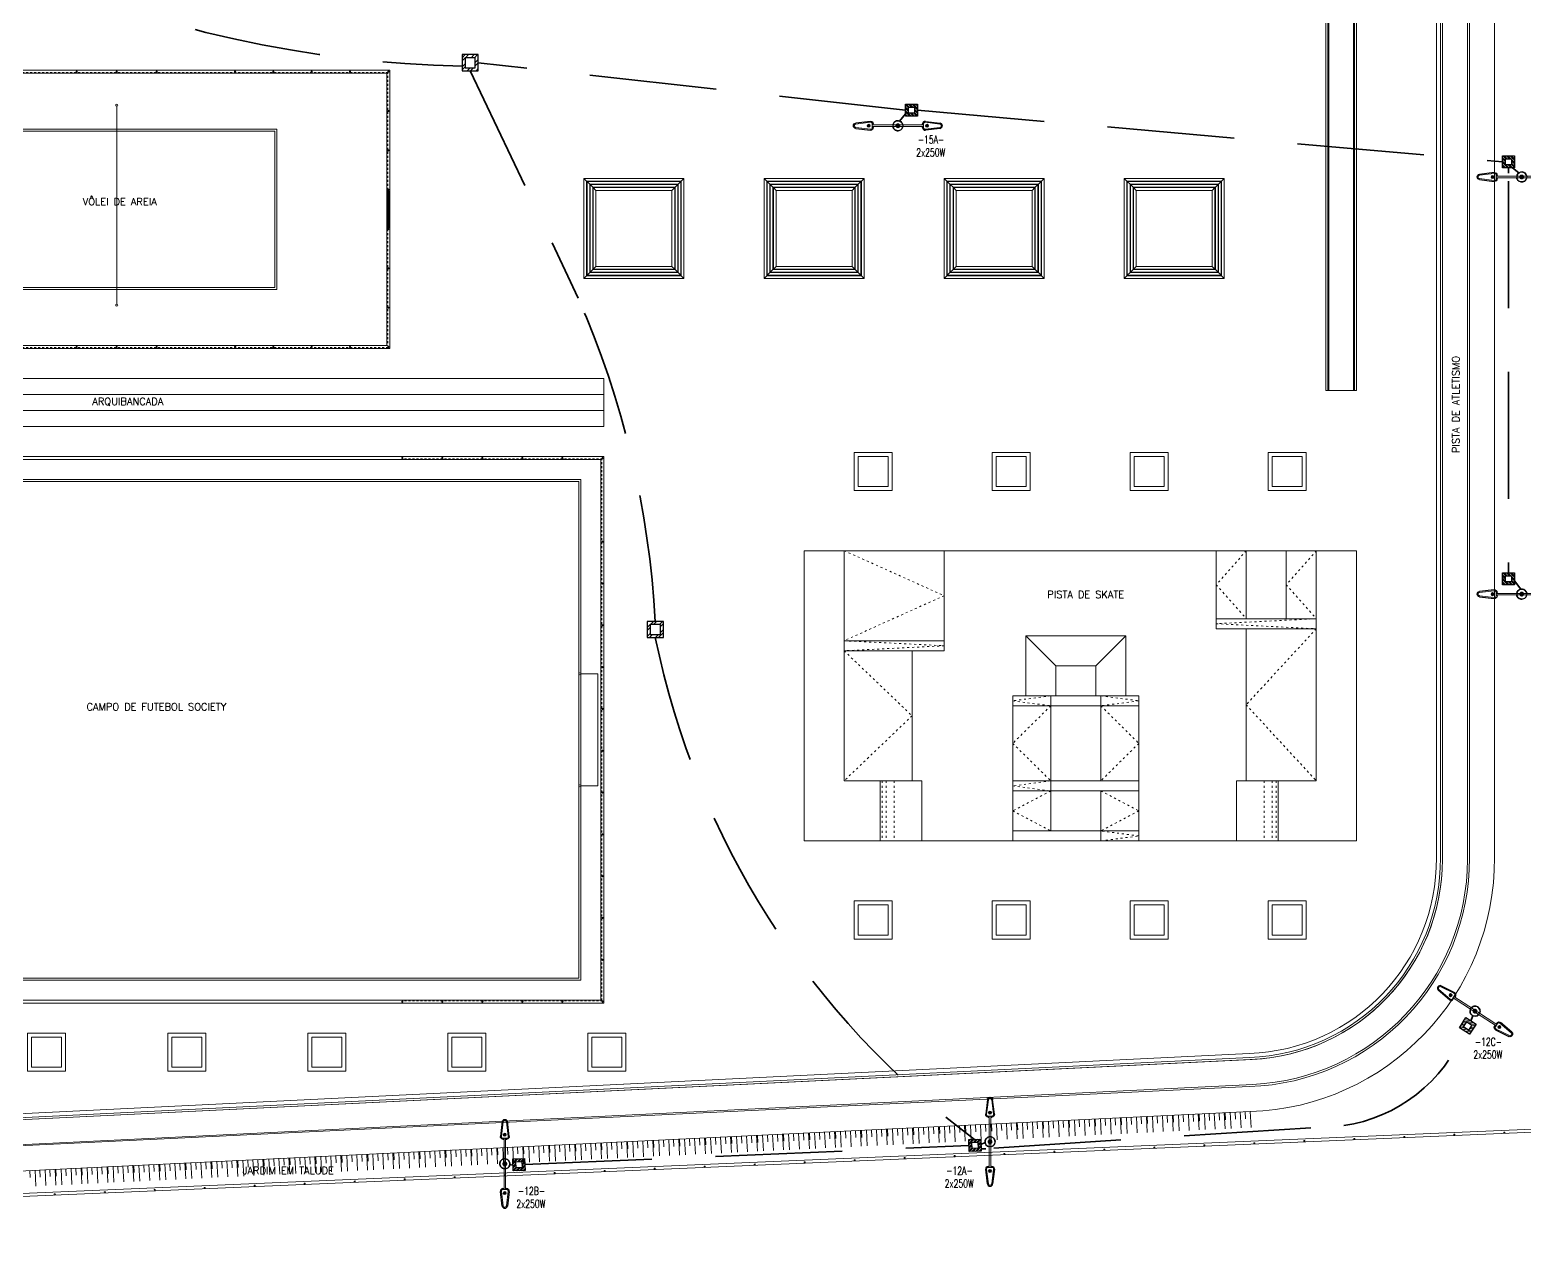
# Model space of a CAD drawing. Header units: millimetres. Extents: x 214 to 1190, y -192 to 1092.
# Drawn here: x 671.2 to 745.9, y 870.5 to 931.3 of the extents above; entities that cross this region are included whole.
import ezdxf
from ezdxf.enums import TextEntityAlignment as Align

# ---------------------------------------------------------------- set-up
doc = ezdxf.new("R2010")
doc.units = ezdxf.units.MM
for name, pattern in [('ACAD_ISO07W100', [3, 0, -3]), ('ARQ-MEPJ_BAS-PJ1-GERAL-R06$0$TT4', [0.1, 0.05, -0.05]), ('HIDDEN', [9.525, 6.35, -3.175])]:
    doc.linetypes.add(name, pattern=pattern)
for name, color, linetype, lineweight in [('I-ARQ', 8, 'Continuous', 0), ('I-CAIXAS', 3, 'Continuous', 30), ('I-ELET_PISO', 5, 'HIDDEN', 35), ('I-LUMINÁRIA_EXT', 4, 'Continuous', 25), ('I-NORMO_ARQ', 9, 'Continuous', 0), ('I-POSTES', 4, 'Continuous', 25), ('I-TEXTOS', 2, 'Continuous', 25)]:
    doc.layers.add(name, color=color, linetype=linetype, lineweight=lineweight)
doc.styles.add('COTA200', font='ROMANS.SHX')
doc.styles.add('ROMANS', font='ROMANS.SHX', dxfattribs={"height": 0.25})

# ---------------------------------------------------------------- blocks, each defined once
blk = doc.blocks.new('A$C2C1F21F5')
at = {"layer": 'I-ARQ'}
for p, q in [((15.074, 11.895), (15.224, 11.895)), ((15.674, -36.805), (15.674, 11.895)), ((16.474, -36.805), (16.474, 11.895))]:
    blk.add_line(p, q, dxfattribs=at)
for points in [[(16.074, -36.805), (14.874, -36.805), (14.874, 11.895), (16.074, 11.895)], [(16.074, -36.805), (17.274, -36.805), (17.274, 11.895), (16.074, 11.895)]]:
    blk.add_lwpolyline(points, dxfattribs=at)
blk = doc.blocks.new('A$C7A5F3391')
at = {"layer": 'I-ARQ', "ltscale": 10}
for p, q in [((0.135, 4.865), (0, 5)), ((0.29, 4.71), (0.155, 4.845)), ((0.445, 4.555), (0.31, 4.69)), ((0.465, 4.535), (0.6, 4.4)), ((4.535, 4.535), (4.4, 4.4)), ((4.555, 4.555), (4.69, 4.69)), ((4.71, 4.71), (4.845, 4.845)), ((4.865, 4.865), (5, 5)), ((0.135, 0.135), (0, 0)), ((0.29, 0.29), (0.155, 0.155)), ((0.445, 0.445), (0.31, 0.31)), ((0.465, 0.465), (0.6, 0.6)), ((4.535, 0.465), (4.4, 0.6)), ((4.555, 0.445), (4.69, 0.31)), ((4.71, 0.29), (4.845, 0.155)), ((4.865, 0.135), (5, 0))]:
    blk.add_line(p, q, dxfattribs=at)
for points in [[(0, 4.865), (0, 5), (5, 5), (5, 0), (4.865, 0)], [(5, 0.135), (5, 0), (0, 0), (0, 5), (0.135, 5)], [(0, 4.71), (0, 4.845)], [(0, 4.555), (0, 4.69)], [(0.135, 4.865), (0.135, 0.135), (4.865, 0.135)], [(4.865, 0.135), (4.865, 4.865), (0.135, 4.865)], [(0.155, 4.845), (4.845, 4.845), (4.845, 0.155), (0.155, 0.155), (0.155, 4.845)], [(0.29, 4.71), (0.29, 0.29), (4.71, 0.29)], [(0.29, 4.575), (0.29, 4.71), (4.71, 4.71), (4.71, 0.465)], [(4.71, 0.29), (4.71, 4.71), (0.29, 4.71)], [(4.535, 0.29), (0.29, 0.29), (0.29, 4.535)], [(4.535, 0.465), (0.465, 0.465), (0.465, 4.535)], [(4.535, 0), (4.4, 0)]]:
    blk.add_lwpolyline(points, dxfattribs=at)
for points in [[(4.69, 0.31), (0.31, 0.31), (0.31, 4.69), (4.69, 4.69), (4.69, 0.31)], [(4.555, 0.445), (4.555, 4.555), (0.445, 4.555), (0.445, 0.445), (4.555, 0.445)], [(0.465, 4.535), (0.465, 0.465), (4.535, 0.465), (4.535, 4.535)], [(4.4, 0.6), (4.4, 4.4), (0.6, 4.4), (0.6, 0.6), (4.4, 0.6)]]:
    blk.add_lwpolyline(points, close=True, dxfattribs=at)
blk = doc.blocks.new('A$C72AE6952')
at = {"layer": 'I-ARQ'}
for p, q in [((48.7, 27.3), (0, 27.3)), ((0, 27.3), (0, 0)), ((48.55, 27.15), (0.15, 27.15)), ((0.15, 27.15), (0.15, 0.15)), ((48.55, 27.15), (48.55, 0.15)), ((48.7, 27.3), (48.7, 0)), ((0.15, 0.65), (0.15, 26.65)), ((0.3, 10.85), (0.3, 16.45)), ((0.3, 16.45), (1.15, 16.45)), ((47.324, 16.45), (46.15, 16.45)), ((47.324, 10.85), (47.324, 16.45)), ((47.324, 10.85), (47.324, 16.45)), ((0.3, 10.85), (1.15, 10.85)), ((47.324, 10.85), (46.15, 10.85)), ((48.7, 0), (0, 0)), ((48.55, 0.15), (0.15, 0.15))]:
    blk.add_line(p, q, dxfattribs=at)
at = {"layer": 'I-ARQ', "linetype": 'ARQ-MEPJ_BAS-PJ1-GERAL-R06$0$TT4'}
for p, q in [((0.075, 27.194), (10.075, 27.194)), ((0.106, 27.225), (0.106, 0.075)), ((48.625, 27.194), (37.225, 27.194)), ((48.594, 27.225), (48.594, 0.075)), ((0.075, 0.106), (10.075, 0.106)), ((48.625, 0.106), (37.225, 0.106))]:
    blk.add_line(p, q, dxfattribs=at)
at = {"layer": 'I-ARQ'}
for points in [[(46.15, 1.15), (46.15, 26.15), (1.15, 26.15), (1.15, 1.15)], [(46.05, 1.25), (46.05, 26.05), (1.25, 26.05), (1.25, 1.25)]]:
    blk.add_lwpolyline(points, close=True, dxfattribs=at)
for centre, radius in [((0.075, 27.225), 0.0312), ((0.075, 27.225), 0.0312), ((2.075, 27.225), 0.0312), ((4.075, 27.225), 0.0312), ((6.075, 27.225), 0.0312), ((8.075, 27.225), 0.0312), ((10.075, 27.225), 0.0312), ((37.225, 27.225), 0.0312), ((39.225, 27.225), 0.0312), ((41.225, 27.225), 0.0312), ((43.225, 27.225), 0.0312), ((45.225, 27.225), 0.0312), ((48.625, 27.225), 0.0312), ((48.625, 25.31), 0.0312), ((48.625, 23.395), 0.0312), ((0.075, 23.048), 0.0312), ((0.075, 20.96), 0.0312), ((48.625, 21.48), 0.0312), ((48.625, 19.565), 0.0312), ((0.075, 18.871), 0.0312), ((0.075, 16.783), 0.0312), ((1.2, 16.45), 0.05), ((46.1, 16.45), 0.05), ((48.625, 15.65), 0.0312), ((0.075, 14.694), 0.0312), ((48.625, 13.65), 0.0312), ((0.075, 12.606), 0.0312), ((48.625, 11.65), 0.0312), ((0.075, 10.517), 0.0312), ((1.2, 10.85), 0.05), ((46.1, 10.85), 0.05), ((0.075, 8.429), 0.0312), ((48.625, 7.735), 0.0312), ((0.075, 6.34), 0.0312), ((48.625, 5.82), 0.0312), ((0.075, 4.252), 0.0312), ((48.625, 3.905), 0.0312), ((0.075, 2.163), 0.0312), ((48.625, 1.99), 0.0312), ((0.075, 0.075), 0.0312), ((2.075, 0.075), 0.0312), ((4.075, 0.075), 0.0312), ((6.075, 0.075), 0.0312), ((8.075, 0.075), 0.0312), ((10.075, 0.075), 0.0312), ((37.225, 0.075), 0.0312), ((39.225, 0.075), 0.0312), ((41.225, 0.075), 0.0312), ((43.225, 0.075), 0.0312), ((48.225, 0.075), 0.0312), ((48.625, 0.075), 0.0312)]:
    blk.add_circle(centre, radius, dxfattribs=at)
blk = doc.blocks.new('A$C41BB26E9')
at = {"layer": 'I-ARQ'}
for p, q in [((3.4, 25.6), (0, 25.6)), ((11.5, 25.6), (3.9, 25.6)), ((11.5, 23.7), (11.5, 25.6)), ((3.4, 24.1), (0, 24.1)), ((11.5, 23.7), (14.5, 23.7)), ((11.5, 21.61), (11.5, 23.7)), ((3.4, 22.1), (0, 22.1)), ((11.5, 22.09), (3.9, 22.09)), ((11.5, 21.61), (14.5, 21.61)), ((3.4, 20.6), (0, 20.6)), ((7.75, 16.73), (11.5, 16.73)), ((12, 16.73), (14, 16.73)), ((7.25, 16.08), (4.25, 16.08)), ((4.25, 11.08), (4.25, 16.08)), ((5.75, 14.58), (4.25, 16.08)), ((7.25, 14.58), (5.75, 14.58)), ((5.75, 12.58), (5.75, 14.58)), ((7.75, 14.83), (7.25, 14.83)), ((7.75, 14.83), (11.5, 14.83)), ((12, 14.83), (14.002, 14.83)), ((14.002, 14.83), (14.5, 14.83)), ((4.25, 11.08), (5.75, 12.58)), ((7.25, 12.58), (5.75, 12.58)), ((7.75, 12.33), (7.25, 12.33)), ((7.75, 12.33), (11.5, 12.33)), ((11.5, 12.33), (12, 12.33)), ((12, 12.33), (14, 12.33)), ((7.25, 11.08), (4.25, 11.08)), ((7.75, 10.43), (11.5, 10.43)), ((12, 10.43), (14, 10.43)), ((4.5, 7), (0, 7)), ((5, 5.4), (11.5, 5.4)), ((11.5, 5.88), (14.5, 5.88)), ((11.5, 3.8), (11.5, 5.88)), ((14.5, 3.8), (11.5, 3.8)), ((11.5, 2), (11.5, 3.8)), ((4.5, 2), (0, 2)), ((5, 2), (11.5, 2))]:
    blk.add_line(p, q, dxfattribs=at)
at = {"layer": 'I-ARQ', "linetype": 'ACAD_ISO07W100', "ltscale": 0.05}
for p, q in [((0, 25.6), (1.7, 24.1)), ((1.7, 24.1), (3.4, 25.6)), ((3.4, 25.6), (3.65, 20.6)), ((3.65, 20.6), (3.9, 25.6)), ((3.9, 25.6), (7.7, 22.09)), ((7.7, 22.09), (11.5, 25.6)), ((11.5, 23.6), (14.5, 23.6)), ((11.5, 23.4), (14.5, 23.4)), ((11.5, 23), (14.5, 23)), ((0, 22.1), (1.7, 20.6)), ((1.7, 20.6), (3.4, 22.1)), ((7.25, 14.83), (7.5, 16.73)), ((7.5, 16.73), (7.75, 14.83)), ((7.75, 14.83), (9.625, 16.73)), ((9.625, 16.73), (11.5, 14.83)), ((12, 14.83), (13, 16.73)), ((13, 16.73), (14, 14.83)), ((14.25, 16.73), (14, 14.83)), ((14.5, 14.83), (14.25, 16.73)), ((7.25, 12.33), (7.5, 10.43)), ((7.5, 10.43), (7.75, 12.33)), ((7.75, 12.33), (9.625, 10.43)), ((9.625, 10.43), (11.5, 12.33)), ((11.5, 12.33), (11.75, 10.43)), ((11.75, 10.43), (12, 12.33)), ((12, 12.33), (13, 10.43)), ((13, 10.43), (14, 12.33)), ((0, 2), (2.25, 7)), ((2.25, 7), (4.5, 2)), ((4.5, 2), (4.75, 7)), ((4.75, 7), (5, 2)), ((5, 2), (8.25, 5.4)), ((8.25, 5.4), (11.5, 2)), ((11.5, 4.5), (14.5, 4.5)), ((11.5, 4.1), (14.5, 4.1)), ((11.5, 3.9), (14.5, 3.9))]:
    blk.add_line(p, q, dxfattribs=at)
at = {"layer": 'I-ARQ'}
for points in [[(14.5, 23.7), (14.5, 27.6), (0, 27.6), (0, 25.6)], [(0, 25.6), (0, 2)], [(14.5, 16.73), (14.5, 23.7)], [(14.5, 3.8), (14.5, 10.43)], [(0, 2), (0, 0), (14.5, 0), (14.5, 3.8)]]:
    blk.add_lwpolyline(points, dxfattribs=at)
for points in [[(3.4, 25.6), (3.4, 20.6), (3.9, 20.6), (3.9, 25.6), (3.4, 25.6)], [(7.75, 10.43), (7.75, 16.73), (7.25, 16.73), (7.25, 10.43)], [(12, 16.73), (12, 10.43), (11.5, 10.43), (11.5, 16.73)], [(14.5, 16.73), (14.5, 10.43), (14, 10.43), (14, 16.73)], [(5, 7), (5, 2), (4.5, 2), (4.5, 7)]]:
    blk.add_lwpolyline(points, close=True, dxfattribs=at)
blk = doc.blocks.new('A$C345B1117')
at = {"layer": 'I-ARQ'}
for p, q in [((0.665, 0), (0.665, 40)), ((0.765, 0), (0.765, 40)), ((0.815, 0), (0.815, 40)), ((2.035, 0), (2.035, 40)), ((2.085, 0), (2.085, 40)), ((2.185, 0), (2.185, 40)), ((0.815, 38.15), (2.035, 38.15)), ((0.815, 29.15), (2.035, 29.15)), ((0.815, 27.15), (2.035, 27.15)), ((0.815, 27.05), (2.035, 27.05)), ((0.815, 26.85), (2.035, 26.85)), ((0.665, 0), (2.185, 0))]:
    blk.add_line(p, q, dxfattribs=at)
for points in [[(0, 48.05), (2.85, 48.05), (2.85, 40), (0, 40)], [(0.05, 48), (2.8, 48), (2.8, 40.05), (0.05, 40.05)]]:
    blk.add_lwpolyline(points, close=True, dxfattribs=at)
for points in [[(2.035, 38.05), (0.815, 38.05)], [(2.035, 29.05), (0.815, 29.05)], [(0.815, 28.85), (2.035, 28.85)]]:
    blk.add_lwpolyline(points, dxfattribs=at)
blk = doc.blocks.new('A$C153C7E87')
at = {"layer": 'I-ARQ'}
for p, q in [((0, 27.3), (0, 0)), ((13.9, 27.3), (0, 27.3)), ((13.75, 27.15), (0.15, 27.15)), ((0.15, 27.15), (0.15, 0.15)), ((6.045, 27.256), (6.919, 27.256)), ((6.045, 27.194), (6.919, 27.194)), ((6.981, 27.256), (7.855, 27.256)), ((6.981, 27.194), (7.855, 27.194)), ((13.75, 27.15), (13.75, 0.15)), ((13.9, 27.3), (13.9, 0)), ((2.209, 13.65), (12.109, 13.65)), ((13.9, 0), (0, 0)), ((13.75, 0.15), (0.15, 0.15)), ((6.045, 0.106), (6.919, 0.106)), ((6.045, 0.044), (6.919, 0.044)), ((6.981, 0.106), (7.855, 0.106)), ((6.981, 0.044), (7.855, 0.044))]:
    blk.add_line(p, q, dxfattribs=at)
at = {"layer": 'I-ARQ', "linetype": 'ARQ-MEPJ_BAS-PJ1-GERAL-R06$0$TT4'}
for p, q in [((0.044, 27.225), (0.044, 0.075)), ((5.968, 27.194), (0.075, 27.194)), ((6.076, 27.225), (6.888, 27.225)), ((7.013, 27.225), (7.824, 27.225)), ((13.825, 27.194), (7.958, 27.194)), ((13.794, 27.225), (13.794, 0.075)), ((5.968, 0.106), (0.075, 0.106)), ((6.076, 0.075), (6.888, 0.075)), ((7.013, 0.075), (7.824, 0.075)), ((13.825, 0.106), (7.958, 0.106))]:
    blk.add_line(p, q, dxfattribs=at)
at = {"layer": 'I-ARQ'}
blk.add_lwpolyline([(0.15, 27.15), (13.75, 27.15), (13.75, 0.15), (0.15, 0.15), (0.15, 27.15)], dxfattribs=at)
for points in [[(10.95, 5.65), (2.95, 5.65), (2.95, 21.65), (10.95, 21.65)], [(10.85, 5.75), (3.05, 5.75), (3.05, 21.55), (10.85, 21.55)]]:
    blk.add_lwpolyline(points, close=True, dxfattribs=at)
for centre, radius in [((0.075, 27.225), 0.0312), ((2.039, 27.225), 0.0312), ((4.004, 27.225), 0.0312), ((5.968, 27.225), 0.0312), ((6.045, 27.225), 0.0312), ((6.919, 27.225), 0.0312), ((6.981, 27.225), 0.0312), ((7.855, 27.225), 0.0312), ((7.932, 27.225), 0.0312), ((9.896, 27.225), 0.0312), ((11.861, 27.225), 0.0312), ((13.825, 27.225), 0.0312), ((0.075, 25.31), 0.0312), ((13.825, 25.31), 0.0312), ((0.075, 23.395), 0.0312), ((13.825, 23.395), 0.0312), ((0.075, 21.48), 0.0312), ((13.825, 21.48), 0.0312), ((0.075, 19.565), 0.0312), ((13.825, 19.565), 0.0312), ((0.075, 15.65), 0.0312), ((13.825, 15.65), 0.0312), ((0.075, 13.65), 0.0312), ((2.159, 13.65), 0.05), ((12.159, 13.65), 0.05), ((13.825, 13.65), 0.0312), ((0.075, 11.65), 0.0312), ((13.825, 11.65), 0.0312), ((0.075, 7.735), 0.0312), ((13.825, 7.735), 0.0312), ((0.075, 5.82), 0.0312), ((13.825, 5.82), 0.0312), ((0.075, 3.905), 0.0312), ((13.825, 3.905), 0.0312), ((0.075, 1.99), 0.0312), ((13.825, 1.99), 0.0312), ((0.075, 0.075), 0.0312), ((2.039, 0.075), 0.0312), ((4.004, 0.075), 0.0312), ((5.968, 0.075), 0.0312), ((6.045, 0.075), 0.0312), ((6.919, 0.075), 0.0312), ((6.981, 0.075), 0.0312), ((7.855, 0.075), 0.0312), ((7.932, 0.075), 0.0312), ((9.896, 0.075), 0.0312), ((11.861, 0.075), 0.0312), ((13.825, 0.075), 0.0312)]:
    blk.add_circle(centre, radius, dxfattribs=at)
blk = doc.blocks.new('CERCA')
at = {"layer": 'I-ARQ'}
blk.add_lwpolyline([(-0.025, 0), (0.025, 0), (0.025, -0.06), (-0.025, -0.06)], close=True, dxfattribs=at)
blk = doc.blocks.new('TALUDE 01')
at = {"layer": 'I-ARQ'}
for p, q in [((-1.257, -0.01), (-1.257, 0.792)), ((-0.757, -0.01), (-0.757, 0.792)), ((-0.257, -0.01), (-0.257, 0.792)), ((-1, 0), (-1, 0.351)), ((-0.5, 0), (-0.5, 0.351)), ((0, 0), (0, 0.351))]:
    blk.add_line(p, q, dxfattribs=at)
blk = doc.blocks.new('poste 1x400w')
at = {"layer": 'I-LUMINÁRIA_EXT', "linetype": 'Continuous', "lineweight": 0}
blk.add_hatch(color=9, dxfattribs=at).paths.add_polyline_path([(297.622, 60.492, 1), (297.621, 60.323, 1)])
at = {"layer": 'I-LUMINÁRIA_EXT', "color": 9, "linetype": 'Continuous', "lineweight": 0}
for p, q in [((297.581, 60.604), (297.581, 61.894)), ((297.666, 60.604), (297.666, 61.894))]:
    blk.add_line(p, q, dxfattribs=at)
at = {"layer": 'I-LUMINÁRIA_EXT'}
for p, q in [((297.519, 60.657), (297.581, 60.657)), ((297.666, 60.657), (297.728, 60.657)), ((297.478, 59.685), (297.381, 60.501)), ((297.867, 60.501), (297.769, 59.685)), ((297.624, 59.562), (297.617, 59.562)), ((297.631, 59.562), (297.624, 59.562))]:
    blk.add_line(p, q, dxfattribs=at)
at = {"layer": 'I-LUMINÁRIA_EXT', "color": 9, "lineweight": 0}
for p, q in [((297.519, 60.604), (297.728, 60.604)), ((297.531, 59.691), (297.434, 60.507)), ((297.814, 60.507), (297.716, 59.691))]:
    blk.add_line(p, q, dxfattribs=at)
at = {"layer": 'I-LUMINÁRIA_EXT', "color": 9, "linetype": 'Continuous', "lineweight": 0}
blk.add_circle((297.621, 60.408), 0.0845, dxfattribs=at)
at = {"layer": 'I-LUMINÁRIA_EXT'}
for centre, start, end in [((297.519, 60.517), 90, 186.80963), ((297.728, 60.517), 353.19037, 90), ((297.617, 59.701), 186.80963, 270), ((297.631, 59.701), 270, 353.19037)]:
    blk.add_arc(centre, 0.139, start, end, dxfattribs=at)
at = {"layer": 'I-LUMINÁRIA_EXT', "color": 9, "lineweight": 0}
for centre, radius, start, end in [((297.519, 60.517), 0.0861, 90, 186.80963), ((297.728, 60.517), 0.0861, 353.19037, 90), ((297.618, 59.702), 0.0879, 187.25483, 278.24927), ((297.631, 59.701), 0.0861, 270, 353.19037)]:
    blk.add_arc(centre, radius, start, end, dxfattribs=at)
at = {"layer": 'I-POSTES', "linetype": 'Continuous', "const_width": 0.136}
blk.add_lwpolyline([(297.624, 62.095, 1), (297.624, 61.959, 1)], format="xyb", close=True, dxfattribs=at)
at = {"layer": 'I-POSTES'}
for start, end in [(81.19152, 171.19152), (81.19152, 171.19152), (81.19152, 171.19152), (351.19152, 81.19152), (351.19152, 81.19152), (351.19152, 81.19152), (171.19152, 261.19152), (171.19152, 261.19152), (171.19152, 261.19152), (278.80848, 351.19152), (278.80848, 351.19152), (278.80848, 351.19152)]:
    blk.add_arc((297.624, 62.027), 0.279, start, end, dxfattribs=at)
blk = doc.blocks.new('POSTE 250W  1P')
at = {"layer": 'I-POSTES', "xscale": 0.9, "yscale": 0.9, "zscale": 0.9, "rotation": 180}
blk.add_blockref('poste 1x400w', (267.871, 55.829), dxfattribs=at)
at = {"layer": 'I-POSTES', "xscale": -0.9, "yscale": 0.9, "zscale": 0.9}
blk.add_blockref('poste 1x400w', (267.871, -55.82), dxfattribs=at)
blk = doc.blocks.new('30X30')
at = {"layer": 'I-CAIXAS', "lineweight": 0}
h = blk.add_hatch(dxfattribs=at)
h.set_pattern_fill('STEEL', color=9, scale=0.04, style=0)
h.set_pattern_definition([(45, (0, 0), (-0.089803, 0.089803), []), (45, (0, 0.0635), (-0.089803, 0.089803), [])])
h.paths.add_polyline_path([(0.3, 0.3), (-0.3, 0.3), (-0.3, -0.3), (0.3, -0.3)])
h.paths.add_polyline_path([(0.15, -0.15), (-0.15, -0.15), (-0.15, 0.15), (0.15, 0.15)], flags=16)
at = {"layer": 'I-CAIXAS'}
for points in [[(-0.3, 0.3), (0.3, 0.3), (0.3, -0.3), (-0.3, -0.3)], [(-0.15, 0.15), (0.15, 0.15), (0.15, -0.15), (-0.15, -0.15)]]:
    blk.add_lwpolyline(points, close=True, dxfattribs=at)
blk = doc.blocks.new('cxa1')
at = {"layer": 'I-ARQ'}
h = blk.add_hatch(dxfattribs=at)
h.set_pattern_fill('STEEL', color=256, scale=0.1, angle=-90, style=0)
h.set_pattern_definition([(315, (0, 0), (0.224506403027, 0.224506403027), []), (315, (0.15875, -6e-17), (0.224506403027, 0.224506403027), [])])
h.paths.add_polyline_path([(464518.793, 9296201.712), (464518.793, 9296202.512), (464517.993, 9296202.512), (464517.993, 9296201.712)])
h.paths.add_polyline_path([(464518.143, 9296201.862), (464518.143, 9296202.362), (464518.643, 9296202.362), (464518.643, 9296201.862)], flags=16)
at = {"layer": 'I-CAIXAS'}
for points in [[(464518.793, 9296201.712), (464518.793, 9296202.512), (464517.993, 9296202.512), (464517.993, 9296201.712)], [(464518.644, 9296201.862), (464518.644, 9296202.362), (464518.144, 9296202.362), (464518.144, 9296201.862)]]:
    blk.add_lwpolyline(points, close=True, dxfattribs=at)

msp = doc.modelspace()

# ---------------------------------------------------------------- linework, layer by layer
at = {"layer": 'I-ARQ'}
for p, q in [((741.493, 956.922), (741.493, 889.916)), ((741.693, 956.922), (741.693, 889.916)), ((741.793, 956.925), (741.793, 889.833)), ((741.793, 956.925), (741.793, 889.833)), ((743.043, 956.945), (743.043, 889.833)), ((743.143, 956.954), (743.143, 889.908)), ((744.394, 956.935), (744.393, 889.939)), ((714.292, 885.859), (714.292, 887.759)), ((633.559, 875.321), (732.137, 880.139)), ((633.569, 875.121), (732.146, 879.939)), ((633.574, 875.02), (732.281, 879.845)), ((633.574, 875.021), (732.18, 879.84)), ((623.1, 873.224), (732.137, 878.488)), ((633.731, 873.777), (732.318, 878.595)), ((611.262, 870.469), (763.038, 876.926)), ((611.434, 870.626), (762.884, 877.07)), ((623.163, 871.976), (732.188, 877.239))]:
    msp.add_line(p, q, dxfattribs=at)
for points in [[(714.292, 910.159), (712.392, 910.159), (712.392, 908.259), (714.292, 908.259)], [(714.092, 909.959), (712.592, 909.959), (712.592, 908.459), (714.092, 908.459)], [(721.192, 910.159), (719.292, 910.159), (719.292, 908.259), (721.192, 908.259)], [(720.992, 909.959), (719.492, 909.959), (719.492, 908.459), (720.992, 908.459)], [(726.192, 910.159), (728.092, 910.159), (728.092, 908.259), (726.192, 908.259)], [(726.392, 909.959), (727.892, 909.959), (727.892, 908.459), (726.392, 908.459)], [(733.092, 910.159), (734.992, 910.159), (734.992, 908.259), (733.092, 908.259)], [(733.292, 909.959), (734.792, 909.959), (734.792, 908.459), (733.292, 908.459)], [(714.292, 885.859), (712.392, 885.859), (712.392, 887.759), (714.292, 887.759)], [(714.092, 886.059), (712.592, 886.059), (712.592, 887.559), (714.092, 887.559)], [(721.192, 885.859), (719.292, 885.859), (719.292, 887.759), (721.192, 887.759)], [(720.992, 886.059), (719.492, 886.059), (719.492, 887.559), (720.992, 887.559)], [(726.192, 885.859), (728.092, 885.859), (728.092, 887.759), (726.192, 887.759)], [(726.392, 886.059), (727.892, 886.059), (727.892, 887.559), (726.392, 887.559)], [(733.092, 885.859), (734.992, 885.859), (734.992, 887.759), (733.092, 887.759)], [(733.292, 886.059), (734.792, 886.059), (734.792, 887.559), (733.292, 887.559)], [(672.992, 879.259), (672.992, 881.159), (671.092, 881.159), (671.092, 879.259)], [(679.992, 879.259), (679.992, 881.159), (678.092, 881.159), (678.092, 879.259)], [(686.992, 879.259), (686.992, 881.159), (685.092, 881.159), (685.092, 879.259)], [(693.992, 879.259), (693.992, 881.159), (692.092, 881.159), (692.092, 879.259)], [(700.992, 879.259), (700.992, 881.159), (699.092, 881.159), (699.092, 879.259)], [(672.792, 879.459), (672.792, 880.959), (671.292, 880.959), (671.292, 879.459)], [(679.792, 879.459), (679.792, 880.959), (678.292, 880.959), (678.292, 879.459)], [(686.792, 879.459), (686.792, 880.959), (685.292, 880.959), (685.292, 879.459)], [(693.792, 879.459), (693.792, 880.959), (692.292, 880.959), (692.292, 879.459)], [(700.792, 879.459), (700.792, 880.959), (699.292, 880.959), (699.292, 879.459)]]:
    msp.add_lwpolyline(points, close=True, dxfattribs=at)
for radius, start, end in [(11.35, 271.73899, 0.3786), (9.7, 272.039, 0.48476), (9.9, 272.039, 0.48476), (10, 272.21982, 0.00094), (12.6, 271.79887, 0.48204), (10, 272.79806, 0.00079), (11.25, 272.67745, 0.00083)]:
    msp.add_arc((731.793, 889.833), radius, start, end, dxfattribs=at)
at = {"layer": 'I-ELET_PISO'}
for p, q in [((693.207, 929.237), (698.612, 917.868)), ((714.968, 927.263), (693.607, 929.637)), ((714.968, 927.078), (714.666, 926.722)), ((715.568, 927.263), (744.79, 924.684)), ((745.09, 924.384), (745.09, 924.117)), ((745.09, 923.718), (745.09, 904.146)), ((745.607, 924.13), (745.295, 924.384)), ((745.717, 903.338), (745.39, 903.748)), ((743.22, 881.766), (743.319, 882.026)), ((719.38, 875.411), (736.862, 876.538)), ((695.943, 874.595), (718.131, 875.538)), ((718.729, 875.602), (718.939, 875.693)), ((718.739, 875.37), (718.981, 875.386)), ((695.344, 874.57), (695.187, 874.592))]:
    msp.add_line(p, q, dxfattribs=at)
for centre, radius, start, end in [((694.03, 988.172), 58.722, 246.34175, 268.82438), ((655.79, 899.13), 46.742, 3.18309, 23.63284), ((743.109, 909.179), 41.479, 191.47736, 233.46739), ((735.75, 884.167), 7.71, 278.29659, 337.87915)]:
    msp.add_arc(centre, radius, start, end, dxfattribs=at)

# ---------------------------------------------------------------- block references
at = {"layer": 'I-ARQ', "xscale": -1}
msp.add_blockref('A$C345B1117', (738.157, 913.259), dxfattribs=at)
for name, p, rotation in [('A$C153C7E87', (661.892, 915.359), 270), ('A$C7A5F3391', (703.892, 923.859), 90), ('A$C7A5F3391', (712.892, 923.859), 90), ('A$C7A5F3391', (721.892, 923.859), 90), ('A$C7A5F3391', (730.892, 923.859), 90), ('A$C72AE6952', (699.892, 882.659), 6.670104468753379e-09)]:
    msp.add_blockref(name, p, dxfattribs=dict(at, rotation=rotation))
at = {"layer": 'I-ARQ'}
for name, p, rotation in [('A$C2C1F21F5', (687.996, 928.733), 270), ('A$C41BB26E9', (709.892, 905.259), 270), ('TALUDE 01', (719.251, 876.614), 182.7634959852378), ('TALUDE 01', (720.55, 876.677), 182.7634959852378), ('TALUDE 01', (721.848, 876.739), 182.7634959852378), ('TALUDE 01', (723.147, 876.802), 182.7634959852378), ('TALUDE 01', (724.445, 876.865), 182.7634959852378), ('TALUDE 01', (725.744, 876.927), 182.7634959852378), ('TALUDE 01', (727.042, 876.99), 182.7634959852378), ('TALUDE 01', (728.34, 877.053), 182.7634959852378), ('TALUDE 01', (729.639, 877.115), 182.7634959852378), ('TALUDE 01', (730.937, 877.178), 182.7634959852378), ('TALUDE 01', (703.669, 875.862), 182.7634959852378), ('TALUDE 01', (704.968, 875.924), 182.7634959852378), ('TALUDE 01', (706.266, 875.987), 182.7634959852378), ('TALUDE 01', (707.565, 876.05), 182.7634959852378), ('TALUDE 01', (708.863, 876.112), 182.7634959852378), ('TALUDE 01', (710.162, 876.175), 182.7634959852378), ('TALUDE 01', (711.46, 876.238), 182.7634959852378), ('TALUDE 01', (712.759, 876.301), 182.7634959852378), ('TALUDE 01', (714.057, 876.363), 182.7634959852378), ('TALUDE 01', (715.356, 876.426), 182.7634959852378), ('TALUDE 01', (716.654, 876.489), 182.7634959852378), ('TALUDE 01', (717.953, 876.551), 182.7634959852378), ('CERCA', (737.395, 875.835), 182.4362404062261), ('CERCA', (739.892, 875.941), 182.4362404062261), ('CERCA', (742.39, 876.047), 182.4362404062261), ('CERCA', (744.888, 876.154), 182.4362404062261), ('TALUDE 01', (688.087, 875.11), 182.7634959852378), ('TALUDE 01', (689.386, 875.172), 182.7634959852378), ('TALUDE 01', (690.684, 875.235), 182.7634959852378), ('TALUDE 01', (691.983, 875.298), 182.7634959852378), ('TALUDE 01', (693.281, 875.36), 182.7634959852378), ('TALUDE 01', (694.58, 875.423), 182.7634959852378), ('TALUDE 01', (695.878, 875.486), 182.7634959852378), ('TALUDE 01', (697.177, 875.548), 182.7634959852378), ('TALUDE 01', (698.475, 875.611), 182.7634959852378), ('TALUDE 01', (699.774, 875.674), 182.7634959852378), ('TALUDE 01', (701.072, 875.736), 182.7634959852378), ('TALUDE 01', (702.371, 875.799), 182.7634959852378), ('CERCA', (719.91, 875.091), 182.4362404062261), ('CERCA', (722.408, 875.197), 182.4362404062261), ('CERCA', (724.906, 875.304), 182.4362404062261), ('CERCA', (727.404, 875.41), 182.4362404062261), ('CERCA', (729.901, 875.516), 182.4362404062261), ('CERCA', (732.399, 875.622), 182.4362404062261), ('CERCA', (734.897, 875.729), 182.4362404062261), ('TALUDE 01', (672.506, 874.358), 182.7634959852378), ('TALUDE 01', (673.804, 874.42), 182.7634959852378), ('TALUDE 01', (675.102, 874.483), 182.7634959852378), ('TALUDE 01', (676.401, 874.546), 182.7634959852378), ('TALUDE 01', (677.699, 874.608), 182.7634959852378), ('TALUDE 01', (678.998, 874.671), 182.7634959852378), ('TALUDE 01', (680.296, 874.734), 182.7634959852378), ('TALUDE 01', (681.595, 874.796), 182.7634959852378), ('TALUDE 01', (682.893, 874.859), 182.7634959852378), ('TALUDE 01', (684.192, 874.922), 182.7634959852378), ('TALUDE 01', (685.49, 874.984), 182.7634959852378), ('TALUDE 01', (686.789, 875.047), 182.7634959852378), ('CERCA', (702.426, 874.347), 182.4362404062261), ('CERCA', (704.924, 874.453), 182.4362404062261), ('CERCA', (707.422, 874.56), 182.4362404062261), ('CERCA', (709.919, 874.666), 182.4362404062261), ('CERCA', (712.417, 874.772), 182.4362404062261), ('CERCA', (714.915, 874.879), 182.4362404062261), ('CERCA', (717.413, 874.985), 182.4362404062261), ('TALUDE 01', (671.207, 874.295), 182.7634959852378), ('CERCA', (684.942, 873.603), 182.4362404062261), ('CERCA', (687.44, 873.71), 182.4362404062261), ('CERCA', (689.938, 873.816), 182.4362404062261), ('CERCA', (692.435, 873.922), 182.4362404062261), ('CERCA', (694.933, 874.028), 182.4362404062261), ('CERCA', (697.431, 874.135), 182.4362404062261), ('CERCA', (699.928, 874.241), 182.4362404062261), ('CERCA', (672.453, 873.072), 182.4362404062261), ('CERCA', (674.951, 873.178), 182.4362404062261), ('CERCA', (677.449, 873.285), 182.4362404062261), ('CERCA', (679.947, 873.391), 182.4362404062261), ('CERCA', (682.444, 873.497), 182.4362404062261)]:
    msp.add_blockref(name, p, dxfattribs=dict(at, rotation=rotation))
at = {"layer": 'I-CAIXAS'}
for name, p, rotation in [('cxa1', (-9295508.905, 465448.03), 270), ('30X30', (715.268, 927.263), 270), ('30X30', (745.09, 924.684), 270), ('30X30', (745.09, 903.846), 270), ('cxa1', (-9295499.652, 465419.719), 270), ('30X30', (743.056, 881.515), 326.8450722005568), ('30X30', (718.431, 875.551), 182.4362404080255), ('30X30', (695.643, 874.583), 182.4362404080386)]:
    msp.add_blockref(name, p, dxfattribs=dict(at, rotation=rotation))
at = {"layer": 'I-LUMINÁRIA_EXT', "xscale": -1, "rotation": 90}
for p in [(714.585, 926.496), (745.76, 923.937), (745.76, 903.099)]:
    msp.add_blockref('POSTE 250W  1P', p, dxfattribs=at)
at = {"layer": 'I-LUMINÁRIA_EXT', "rotation": 56.8450722006131}
msp.add_blockref('POSTE 250W  1P', (743.421, 882.244), dxfattribs=at)
at = {"layer": 'I-LUMINÁRIA_EXT', "xscale": -1}
for p in [(719.196, 875.726), (694.948, 874.623)]:
    msp.add_blockref('POSTE 250W  1P', p, dxfattribs=at)

# ---------------------------------------------------------------- texts
at = {"layer": 'I-NORMO_ARQ', "style": 'COTA200'}
for s, p in [('VÔLEI DE AREIA', (675.695, 922.695)), ('ARQUIBANCADA', (676.099, 912.715)), ('PISTA DE SKATE', (723.969, 903.071)), ('CAMPO DE FUTEBOL SOCIETY', (677.527, 897.459)), ('JARDIM EM TALUDE', (684.116, 874.295))]:
    msp.add_text(s, height=0.36, dxfattribs=at).set_placement(p, align=Align.MIDDLE_CENTER)
msp.add_text('PISTA DE ATLETISMO', height=0.36, rotation=90, dxfattribs=at).set_placement((742.465, 912.562), align=Align.MIDDLE_CENTER)
at = {"layer": 'I-TEXTOS', "style": 'ROMANS', "width": 0.7}
for s, p in [('-15A-', (715.575, 925.592, -1199.784)), ('2x250W', (715.499, 924.952, -399.928)), ('-12C-', (743.412, 880.522, -1199.784)), ('2x250W', (743.337, 879.882, -399.928)), ('-12A-', (716.997, 874.087, -1199.784)), ('2x250W', (716.921, 873.446, -399.928)), ('-12B-', (695.592, 873.073, -1199.784)), ('2x250W', (695.516, 872.433, -399.928))]:
    msp.add_text(s, height=0.4, dxfattribs=at).set_placement(p)

doc.saveas('drawing.dxf')
